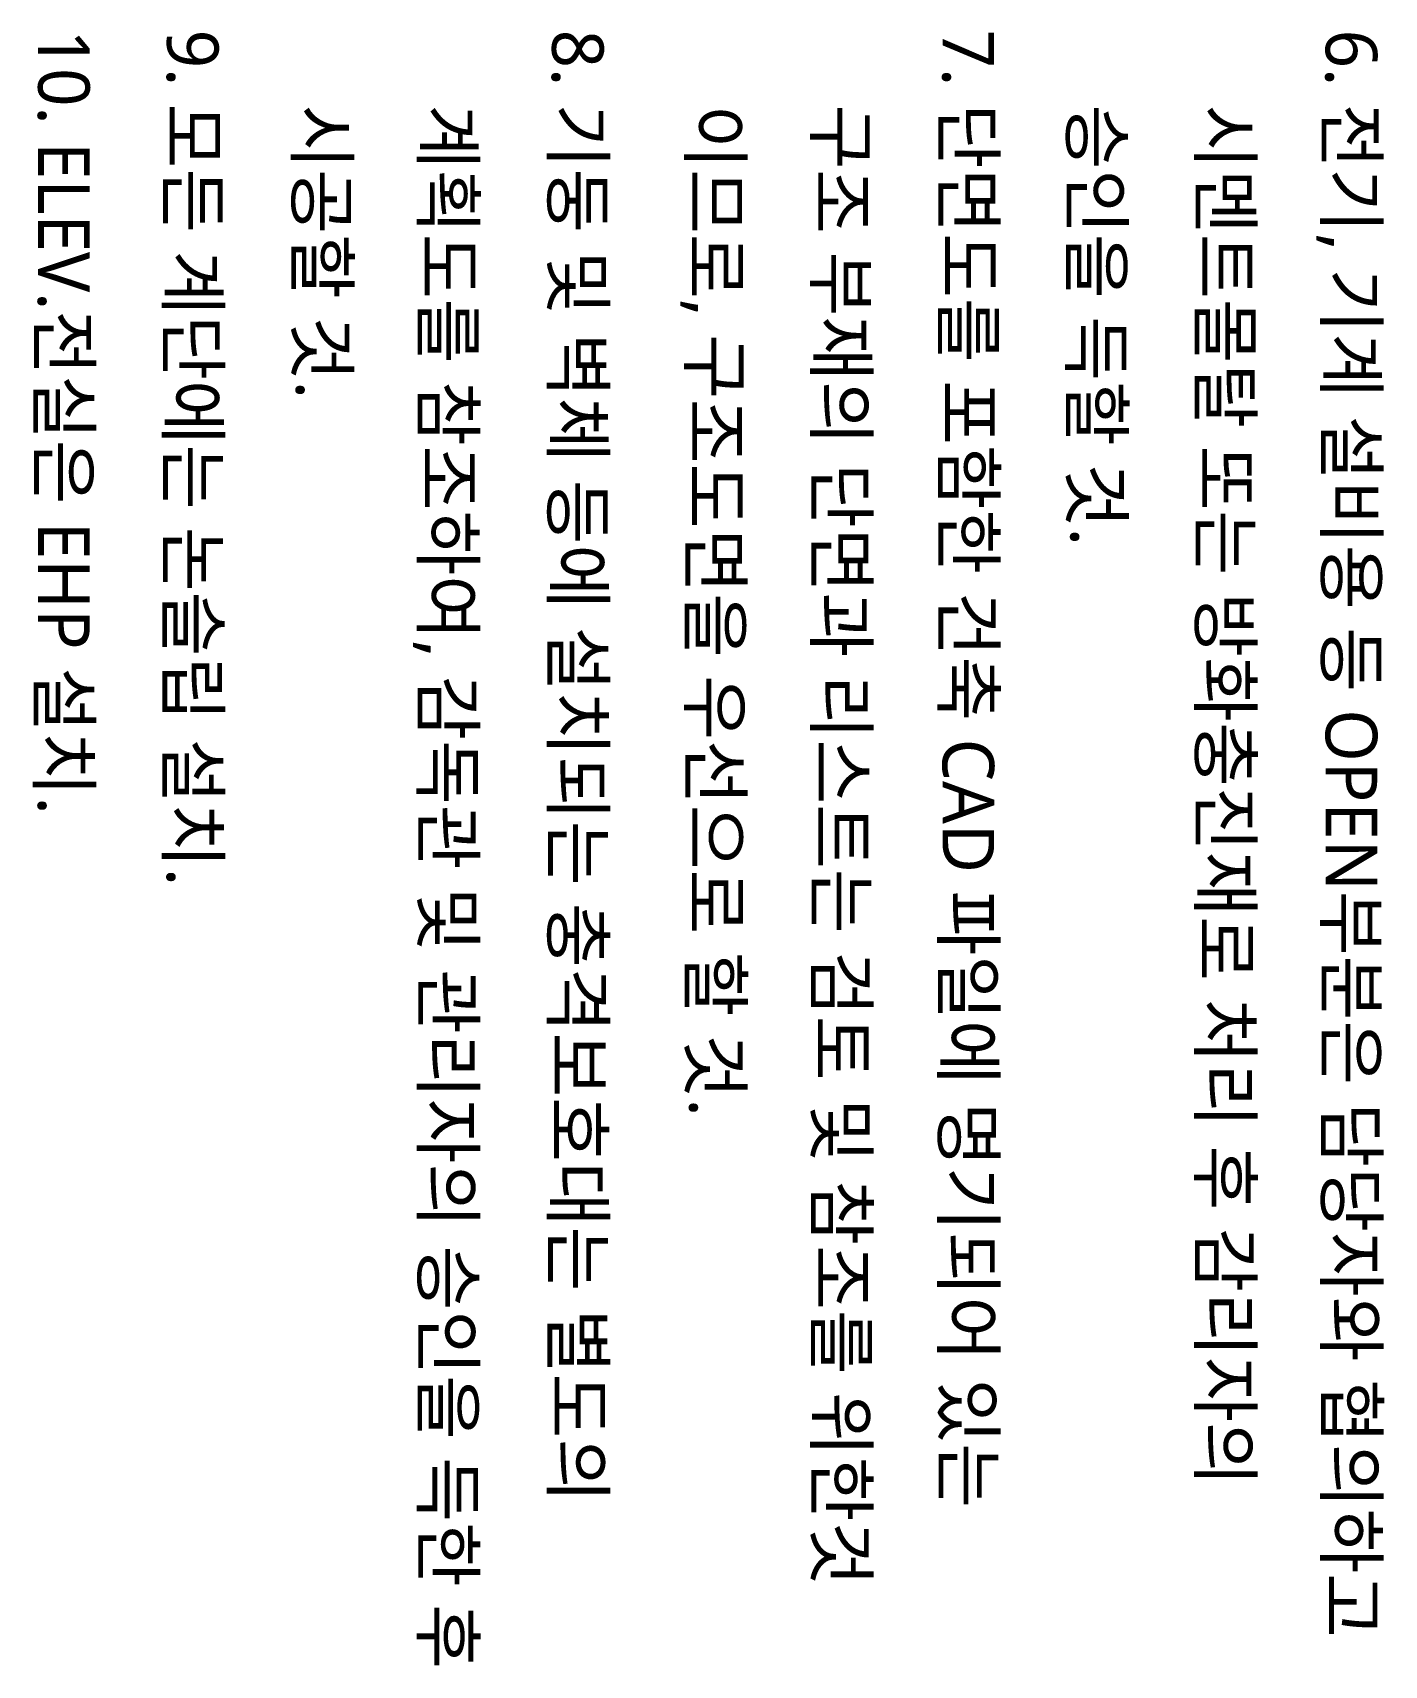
# Model space of a CAD drawing. Header units: millimetres. Extents: x 81033 to 452328, y -17390 to 42241.
# Drawn here: x 390625 to 395343, y -17390 to -11692 of the extents above; entities that cross this region are included whole.
import ezdxf
from ezdxf.enums import TextEntityAlignment as Align

# ---------------------------------------------------------------- set-up
doc = ezdxf.new("R2010")
doc.units = ezdxf.units.MM
doc.header["$LTSCALE"] = 100
doc.header["$MEASUREMENT"] = 0
doc.layers.add('ELE6', color=8, linetype='CONTINUOUS')
doc.layers.add('TEXT', color=3, linetype='CONTINUOUS')
doc.styles.add('나눔바른고딕', font='NanumBarunGothic.ttf')

# ---------------------------------------------------------------- blocks, each defined once
blk = doc.blocks.new('NOTE')
at = {"layer": 'TEXT', "style": '나눔바른고딕'}
for s, p in [('6. 전기, 기계 설비용 등 OPEN부분은 담당자와 협의하고', (132, -7026)), ('시멘트몰탈 또는 방화충진재로 처리 후 감리자의', (393.1, -7466)), ('승인을 득할 것.', (393.1, -7915.6)), ('7. 단면도를 포함한 건축 CAD 파일에 명기되어 있는', (132, -8363.1)), ('구조 부재의 단면과 리스트는 검토 및 참조를 위한것', (393.1, -8806.4)), ('이므로, 구조도면을 우선으로 할 것.', (393.1, -9246.4)), ('8. 기둥 및 벽체 등에 설치되는 충격보호대는 별도의', (132, -9726)), ('계획도를 참조하여, 감독관 및 관리자의 승인을 득한 후', (393.1, -10179.1)), ('시공할 것.', (393.1, -10619.2)), ('9. 모든 계단에는 논슬립 설치.', (132, -11069.9)), ('10. ELEV.전실은 EHP 설치.', (132, -11519.9))]:
    blk.add_text(s, height=180, dxfattribs=at).set_placement(p, align=Align.MIDDLE_LEFT)

msp = doc.modelspace()

# ---------------------------------------------------------------- block references
at = {"layer": 'ELE6', "rotation": 270}
msp.add_blockref('NOTE', (402253.8, -11550), dxfattribs=at)

doc.saveas('drawing.dxf')
